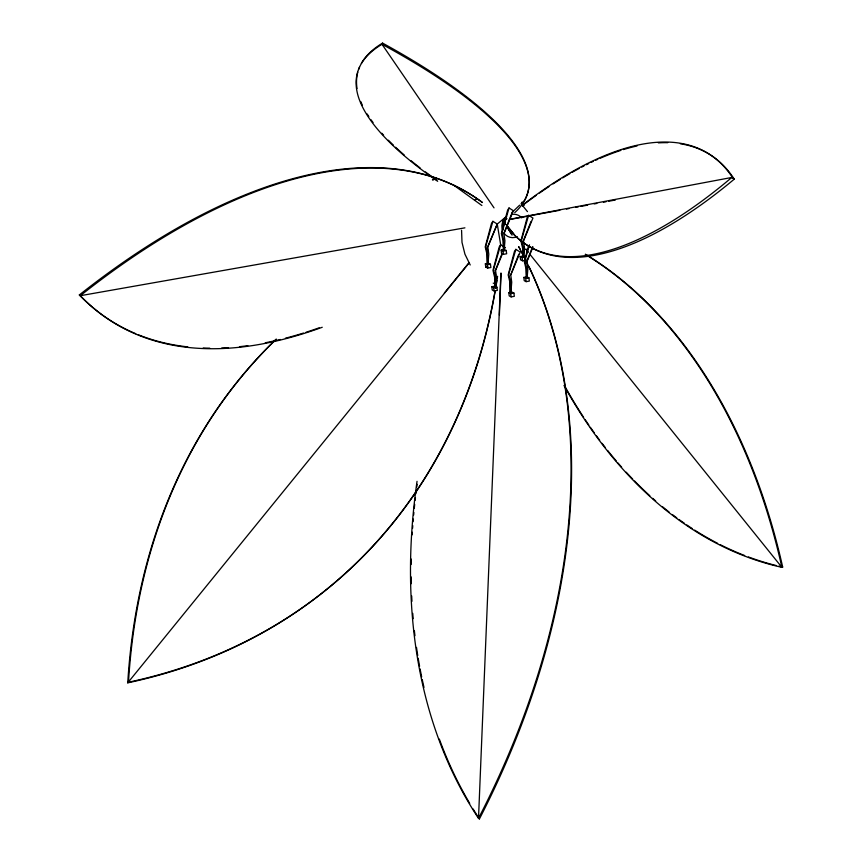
<?xml version="1.0" encoding="UTF-8"?>
<svg xmlns="http://www.w3.org/2000/svg" width="862" height="862" viewBox="0 0 862 862"><rect width="100%" height="100%" fill="white"/><g stroke="black" fill="none" stroke-linecap="round" stroke-linejoin="round"><path stroke-width="1.29" d="M499.4 315.126L501.048 273.48M502.815 229.152L503.063 220.952L504.744 223.042M500.887 273.179L478.507 818.35L479.434 818.9A714.447 491.512 -49.5 0 0 529.16 266.994M502.708 228.861L502.923 220.952M501.016 276.002L501.124 273.319M502.88 228.969L503.203 220.909L504.96 219.228M487.849 263.6L488.118 258.557M495.596 287.014L495.865 281.982M503.99 250.26L504.399 242.707M510.724 292.886L511.263 282.811M523.6 256.337L523.633 246.532M527.005 277.025L527.038 267.22M487.935 264.623L488.776 254.085L487.827 247.049L497.255 224.055L506.328 216.545M495.682 288.037L496.523 277.51L495.575 270.474L502.611 253.385M504.184 249.958L504.916 240.746L503.968 233.71L513.396 210.716L509.043 207.979L507.632 210.123L501.361 233.548L503.063 240.713L503.397 249.915M523.73 257.307L524.462 248.094L523.514 241.058L532.942 218.054L528.589 215.328L527.178 217.472L520.907 240.886L522.609 248.062L522.889 255.949M527.135 277.995L527.867 268.782L526.919 261.736L532.996 247.017M528.568 245.81L524.312 261.574L526.003 268.75L526.294 276.637M495.197 286.54L495.122 276.788L493.603 269.353L500.65 244.743L497.255 224.055L492.902 221.319L485.845 245.929L487.364 253.374L487.461 264.332M509.043 207.979L501.996 232.589L503.516 240.024L503.602 250.993M515.853 249.344L508.795 273.954L510.315 281.4L510.25 292.606L509.862 282.089L508.171 274.913L514.431 251.499L515.853 249.344L520.195 252.081L510.767 275.086L511.726 282.122L510.886 292.649L510.401 292.369M528.589 215.328L521.542 239.938L523.062 247.372L523.126 255.906M529.516 244.808L524.936 260.615L526.456 268.06L526.531 276.594M511.974 212.86L503.742 233.699M501.716 254.398L495.348 270.463M531.057 221.405L522.878 242.017M511.78 272.166L518.784 254.225M532.587 246.866L526.283 262.705M504.044 249.84L505.003 247.469L500.65 244.743L499.238 246.888L492.967 270.302L494.669 277.478L495.003 286.68M487.601 247.038L497.255 224.055M510.552 275.075L511.371 273.135M503.128 221.092L503.128 221.049A579.232 144.924 15.1 0 0 506.996 218.646M521.553 203.335L524.398 200.609A578.477 145.893 15.2 0 0 382.566 43.1L382.006 44.285A579.081 144.913 15.2 0 0 437.691 181.3M503.106 221.114L504.895 222.999M492.902 221.319L491.48 223.463L485.22 246.888L486.911 254.053L487.299 264.569M503.58 249.624L505.003 247.469M444.35 293.058L468.971 262.759M469.424 262.544L127.748 682.844A788.288 591.257 49.2 0 1 275.926 339.434M512.05 212.429L519.657 205.156M474.757 200.253L476.815 198.853M432.412 179.856L436 178.272M433.004 179.942L435.396 178.887M585.546 254.312A558.177 374.647 -85.6 0 1 782.674 567.056L781.877 567.325A559.46 374.625 -85.5 0 1 563.985 385.454M505.391 220.101L502.761 220.597A473.141 183.487 -58.7 0 0 504.292 222.913M509.345 219.357L731.773 177.464L734.252 179.156A472.926 185.545 -58.5 0 1 524.236 243.246M510.918 219.293L559.826 210.263M566.442 209.046L569.082 208.561M575.697 207.333L578.337 206.848M580.977 206.363L587.593 205.145M594.198 203.928L596.849 203.432M603.454 202.214L606.094 201.73M608.744 201.234L615.349 200.016M464.92 227.837L80.306 295.709L79.326 294.944A730.416 348.162 -58 0 1 482.214 202.355M501.134 250.088L504.335 249.527L506.242 250.486L506.651 253.762L503.462 254.322L501.544 253.363L501.134 250.088L503.052 251.047L506.242 250.486M520.152 256.564L523.342 255.992L525.26 256.962L525.669 260.238L522.48 260.798L520.562 259.839L520.152 256.564L522.07 257.522L525.26 256.962M485.349 263.826L488.538 263.266L490.456 264.235L490.866 267.5L487.676 268.071L485.759 267.101L485.349 263.826L487.267 264.796L490.456 264.235M485.759 267.101L487.881 266.724M523.816 277.413L527.005 276.842L528.923 277.812L529.333 281.087L526.143 281.648L524.225 280.689L523.816 277.413L525.734 278.372L528.923 277.812M491.814 286.723L495.003 286.162L496.921 287.121L497.331 290.397L494.142 290.968L492.224 289.998L491.814 286.723L493.732 287.692L496.921 287.121M508.806 292.649L511.996 292.089L513.914 293.048L514.323 296.323L511.134 296.884L509.216 295.925L508.806 292.649L510.724 293.619L513.914 293.048M493.226 283.135L495.618 284.04M453.918 185.319L481.88 205.512M521.047 203.68L527.458 211.621M506.587 225.09L514.183 234.496M526.003 249.14L527.695 251.23M506.436 225.144L513.17 233.516M525.809 249.204L528.331 252.35M530.011 254.441L781.877 567.325A558.705 374.183 -85.5 0 0 585.266 254.365M494.023 207.861L382.006 44.285A579.232 144.924 15.1 0 1 514.765 212.612M470.21 264.968L464.952 254.215L462 242.373L461.569 230.262M503.128 221.049L503.882 223.624A558.177 374.647 -85.6 0 1 503.203 220.909A472.926 185.545 -58.5 0 0 504.755 223.236M510.703 279.428L511.08 281.68M495.133 272.554L495.51 274.816M487.375 249.14L487.752 251.392M525.734 278.372L526.143 281.648M522.07 257.522L522.48 260.798M510.724 293.619L511.134 296.884M503.052 251.047L503.462 254.322M493.732 287.692L494.142 290.968M487.267 264.796L487.676 268.071M495.036 291.011A788.288 591.257 49.2 0 1 127.748 682.844M502.665 229.109A788.288 591.257 49.2 0 0 503.203 220.909A714.447 491.512 -49.5 0 1 505.347 224.174M496.792 280.409A788.288 591.257 49.2 0 1 495.488 288.371M782.674 567.056A558.177 374.647 -85.6 0 1 778.849 566.183M776.296 565.558A558.177 374.647 -85.6 0 1 748.399 556.949M744.639 555.527A558.177 374.647 -85.6 0 1 719.996 544.547M717.669 543.362A558.177 374.647 -85.6 0 1 694.664 530.13M692.401 528.675A558.177 374.647 -85.6 0 1 686.766 524.936M684.536 523.406A558.177 374.647 -85.6 0 1 678.976 519.474M676.767 517.857A558.177 374.647 -85.6 0 1 672.382 514.56M669.117 512.039A558.177 374.647 -85.6 0 1 662.662 506.845M655.68 500.941A558.177 374.647 -85.6 0 1 652.749 498.365M649.829 495.736A558.177 374.647 -85.6 0 1 634.551 480.996M632.686 479.078A558.177 374.647 -85.6 0 1 626.2 472.193M621.642 467.15A558.177 374.647 -85.6 0 1 618.043 463.034M616.265 460.954A558.177 374.647 -85.6 0 1 607.624 450.481M605.221 447.432A558.177 374.647 -85.6 0 1 602.032 443.305M599.661 440.18A558.177 374.647 -85.6 0 1 596.536 435.946M594.209 432.724A558.177 374.647 -85.6 0 1 590.373 427.293M588.854 425.095A558.177 374.647 -85.6 0 1 585.093 419.546M583.606 417.294A558.177 374.647 -85.6 0 1 565.203 386.952M521.111 240.907A472.926 185.545 -58.5 0 1 507.179 226.598M680.355 143.782A472.926 185.545 -58.5 0 1 734.252 179.156M522.512 205.479A472.926 185.545 -58.5 0 1 536.336 195.275M539.493 193.045A472.926 185.545 -58.5 0 1 548.911 186.634M553.048 183.918A472.926 185.545 -58.5 0 1 560.3 179.339M562.703 177.874A472.926 185.545 -58.5 0 1 569.89 173.618M572.271 172.26A472.926 185.545 -58.5 0 1 579.372 168.349M581.721 167.109A472.926 185.545 -58.5 0 1 584.059 165.903M586.386 164.717A472.926 185.545 -58.5 0 1 588.714 163.565M591.02 162.444A472.926 185.545 -58.5 0 1 593.304 161.356M595.588 160.3A472.926 185.545 -58.5 0 1 597.862 159.276M600.114 158.285A472.926 185.545 -58.5 0 1 620.888 150.376M623.42 149.579A472.926 185.545 -58.5 0 1 637.018 145.969M658.385 142.876A472.926 185.545 -58.5 0 1 667.727 142.683M506.748 226.372A714.447 491.512 -49.5 0 1 511.586 234.173M518.827 246.769A714.447 491.512 -49.5 0 1 520.098 249.107M521.359 251.445A714.447 491.512 -49.5 0 1 523.212 254.99M525.033 258.557A714.447 491.512 -49.5 0 1 526.833 262.156M436.743 180.104A578.477 145.893 15.2 0 1 425.419 171.926M420.053 167.864A578.477 145.893 15.2 0 1 410.905 160.601M404.267 155.031A578.477 145.893 15.2 0 1 395.615 147.262M393.481 145.236A578.477 145.893 15.2 0 1 388.374 140.204M383.622 135.215A578.477 145.893 15.2 0 1 381.834 133.233M373.052 122.555A578.477 145.893 15.2 0 1 370.983 119.71M368.828 116.542A578.477 145.893 15.2 0 1 367.19 113.989M362.363 105.196A578.477 145.893 15.2 0 1 360.736 101.511M357.04 88.56A578.477 145.893 15.2 0 1 357.805 72.128M358.592 69.563A578.477 145.893 15.2 0 1 359.562 67.053M361.372 63.4A578.477 145.893 15.2 0 1 382.566 43.1M319.166 327.819A730.416 348.162 -58 0 1 306.053 332.247M303.456 333.066A730.416 348.162 -58 0 1 285.408 338.206M280.322 339.477A730.416 348.162 -58 0 1 265.28 342.774M247.857 345.673A730.416 348.162 -58 0 1 239.496 346.686M228.505 347.623A730.416 348.162 -58 0 1 221.739 347.979M209.746 348.162A730.416 348.162 -58 0 1 203.206 348M187.765 346.88A730.416 348.162 -58 0 1 138.135 334.693M135.722 333.702A730.416 348.162 -58 0 1 79.326 294.944M479.434 818.9A714.447 491.512 -49.5 0 1 473.098 808.998M469.704 803.373A714.447 491.512 -49.5 0 1 439.34 739.1M423.985 687.413A714.447 491.512 -49.5 0 1 422.229 679.525M421.669 676.885A714.447 491.512 -49.5 0 1 420.085 668.912M419.589 666.251A714.447 491.512 -49.5 0 1 418.178 658.202M417.736 655.508A714.447 491.512 -49.5 0 1 416.497 647.394M414.956 635.768A714.447 491.512 -49.5 0 1 414.353 630.542M413.178 618.679A714.447 491.512 -49.5 0 1 412.747 613.367M411.95 601.31A714.447 491.512 -49.5 0 1 411.68 595.922M411.26 583.703A714.447 491.512 -49.5 0 1 411.142 576.883M411.142 564.535A714.447 491.512 -49.5 0 1 411.217 559.018M412.165 534.849A714.447 491.512 -49.5 0 1 412.327 532.22M412.586 528.277A714.447 491.512 -49.5 0 1 412.769 525.648M413.07 521.682A714.447 491.512 -49.5 0 1 413.297 519.032M413.641 515.056A714.447 491.512 -49.5 0 1 413.889 512.405M414.277 508.408A714.447 491.512 -49.5 0 1 414.687 504.41M415.128 500.402A714.447 491.512 -49.5 0 1 415.441 497.73M415.915 493.71A714.447 491.512 -49.5 0 1 416.26 491.028M416.777 486.998A714.447 491.512 -49.5 0 1 417.143 484.304M731.773 177.464A473.141 183.487 -58.7 0 1 506.684 226.264M522.221 205.275A473.033 184.522 -58.6 0 1 733.012 178.315M503.042 220.812A714.673 490.931 -49.4 0 1 505.175 224.077M506.576 226.264A714.673 490.931 -49.4 0 1 512.071 235.186M518.622 246.651A714.673 490.931 -49.4 0 1 522.997 254.861M524.818 258.428A714.673 490.931 -49.4 0 1 478.507 818.35A714.673 490.931 -49.4 0 1 417.036 481.341M495.23 290.85A788.418 590.448 49.2 0 1 128.503 682.208A788.418 590.448 49.2 0 1 276.314 339.1M503.343 220.791A788.418 590.448 49.2 0 1 502.805 228.99M497.589 276.271A788.418 590.448 49.2 0 1 495.682 288.21M322.237 327.269A730.75 347.203 -58 0 1 80.306 295.709A730.75 347.203 -58 0 1 482.451 202.527M521.898 202.182A26.28 24.901 -63.3 0 1 524.462 205.167M521.542 204.359A24.502 23.22 -63.3 0 1 523.094 206.266M512.006 214.358A11.831 11.206 -63.3 0 1 521.747 217.881M517.243 236.673A11.831 11.206 -63.3 0 1 504.011 233.214M502.6 230.596A11.831 11.206 -63.3 0 1 506.522 216.771"/></g></svg>
